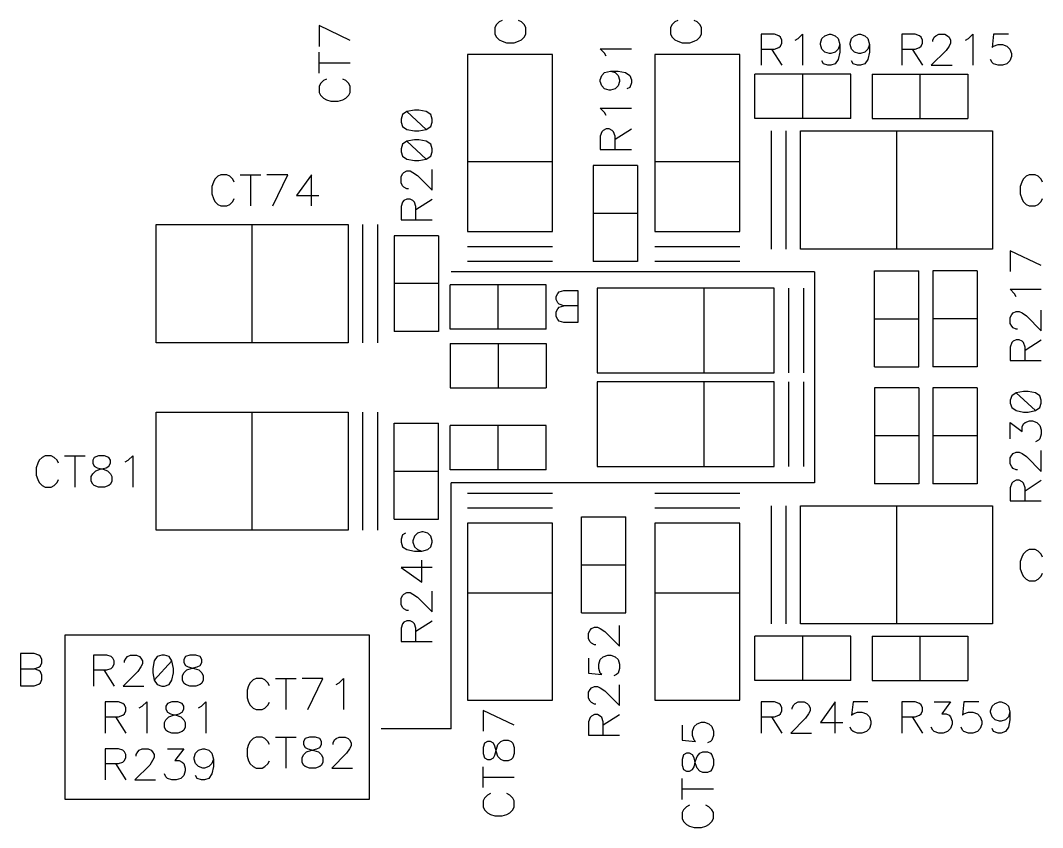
# Model space of a CAD drawing. Extents: x 295 to 953, y 10 to 290.
# Drawn here: x 689.2 to 750.1, y 142.5 to 190.6 of the extents above; entities that cross this region are included whole.
import ezdxf

# ---------------------------------------------------------------- set-up
doc = ezdxf.new("R2010")
doc.units = 0
doc.header["$LTSCALE"] = 5
doc.header["$MEASUREMENT"] = 0
doc.layers.add('DV-DPO-A6_BSK', color=2, linetype='CONTINUOUS')

msp = doc.modelspace()

# ---------------------------------------------------------------- linework, layer by layer
at = {"layer": 'DV-DPO-A6_BSK', "color": 7}
for p, q in [((708.843, 189.393), (706.982, 190.282)), ((706.982, 190.282), (706.982, 189.041)), ((717.549, 190.321), (717.46, 190.148)), ((717.728, 190.5), (717.549, 190.321)), ((717.907, 190.589), (717.728, 190.5)), ((719.052, 190.5), (718.879, 190.589)), ((719.231, 190.321), (719.052, 190.5)), ((719.32, 190.148), (719.231, 190.321)), ((728.027, 190.321), (727.937, 190.148)), ((728.205, 190.5), (728.027, 190.321)), ((728.384, 190.589), (728.205, 190.5)), ((729.53, 190.5), (729.356, 190.589)), ((729.709, 190.321), (729.53, 190.5)), ((729.798, 190.148), (729.709, 190.321)), ((717.46, 190.148), (717.46, 189.79)), ((717.46, 189.79), (717.549, 189.617)), ((717.549, 189.617), (717.728, 189.438)), ((719.052, 189.438), (719.231, 189.617)), ((719.231, 189.617), (719.32, 189.79)), ((719.32, 189.79), (719.32, 190.148)), ((727.937, 190.148), (727.937, 189.79)), ((727.937, 189.79), (728.027, 189.617)), ((728.027, 189.617), (728.205, 189.438)), ((729.53, 189.438), (729.709, 189.617)), ((729.709, 189.617), (729.798, 189.79)), ((729.798, 189.79), (729.798, 190.148)), ((734.14, 189.768), (733.346, 189.768)), ((733.346, 189.768), (733.346, 187.913)), ((734.408, 189.678), (734.14, 189.768)), ((734.497, 189.589), (734.408, 189.678)), ((734.581, 189.416), (734.497, 189.589)), ((735.554, 189.505), (735.822, 189.768)), ((735.822, 189.768), (735.822, 187.913)), ((736.973, 189.505), (737.146, 189.678)), ((737.146, 189.678), (737.414, 189.768)), ((737.414, 189.768), (737.504, 189.768)), ((737.504, 189.768), (737.766, 189.678)), ((737.766, 189.678), (737.945, 189.505)), ((738.739, 189.505), (738.918, 189.678)), ((738.918, 189.678), (739.18, 189.768)), ((739.18, 189.768), (739.27, 189.768)), ((739.27, 189.768), (739.532, 189.678)), ((739.532, 189.678), (739.711, 189.505)), ((742.522, 189.768), (741.728, 189.768)), ((741.728, 189.768), (741.728, 187.913)), ((742.79, 189.678), (742.522, 189.768)), ((742.879, 189.589), (742.79, 189.678)), ((742.963, 189.416), (742.879, 189.589)), ((743.584, 189.416), (743.673, 189.589)), ((743.673, 189.589), (743.762, 189.678)), ((743.762, 189.678), (743.936, 189.768)), ((743.936, 189.768), (744.293, 189.768)), ((744.293, 189.768), (744.466, 189.678)), ((744.466, 189.678), (744.556, 189.589)), ((744.556, 189.589), (744.645, 189.416)), ((745.707, 189.505), (745.97, 189.768)), ((745.97, 189.768), (745.97, 187.913)), ((747.21, 189.768), (747.121, 188.974)), ((748.093, 189.768), (747.21, 189.768)), ((717.728, 189.438), (717.907, 189.349)), ((717.907, 189.349), (718.169, 189.259)), ((718.169, 189.259), (718.611, 189.259)), ((718.611, 189.259), (718.879, 189.349)), ((718.879, 189.349), (719.052, 189.438)), ((728.205, 189.438), (728.384, 189.349)), ((728.384, 189.349), (728.647, 189.259)), ((728.647, 189.259), (729.088, 189.259)), ((729.088, 189.259), (729.356, 189.349)), ((729.356, 189.349), (729.53, 189.438)), ((734.14, 188.885), (734.408, 188.974)), ((734.408, 188.974), (734.497, 189.058)), ((734.497, 189.058), (734.581, 189.237)), ((734.581, 189.237), (734.581, 189.416)), ((735.38, 189.416), (735.554, 189.505)), ((736.884, 189.237), (736.973, 189.505)), ((736.884, 189.148), (736.884, 189.237)), ((736.973, 188.885), (736.884, 189.148)), ((737.945, 189.505), (738.029, 189.148)), ((738.029, 189.148), (737.945, 188.885)), ((738.029, 189.148), (738.029, 188.706)), ((738.649, 189.237), (738.739, 189.505)), ((738.649, 189.148), (738.649, 189.237)), ((738.739, 188.885), (738.649, 189.148)), ((739.711, 189.505), (739.8, 189.148)), ((739.8, 189.148), (739.711, 188.885)), ((739.8, 189.148), (739.8, 188.706)), ((742.522, 188.885), (742.79, 188.974)), ((742.79, 188.974), (742.879, 189.058)), ((742.879, 189.058), (742.963, 189.237)), ((742.963, 189.237), (742.963, 189.416)), ((743.584, 189.326), (743.584, 189.416)), ((744.556, 189.058), (744.383, 188.796)), ((744.645, 189.237), (744.556, 189.058)), ((744.645, 189.416), (744.645, 189.237)), ((745.528, 189.416), (745.707, 189.505)), ((747.121, 188.974), (747.21, 189.058)), ((747.21, 189.058), (747.473, 189.148)), ((747.473, 189.148), (747.741, 189.148)), ((747.741, 189.148), (748.004, 189.058)), ((748.004, 189.058), (748.182, 188.885)), ((706.982, 187.449), (706.982, 188.689)), ((720.896, 188.555), (715.839, 188.555)), ((715.839, 188.555), (715.839, 184.593)), ((720.896, 184.593), (720.896, 188.555)), ((724.014, 188.633), (723.752, 188.902)), ((723.752, 188.902), (725.607, 188.902)), ((724.104, 188.455), (724.014, 188.633)), ((732.072, 188.555), (727.015, 188.555)), ((727.015, 188.555), (727.015, 184.593)), ((732.072, 184.593), (732.072, 188.555)), ((733.346, 188.885), (734.14, 188.885)), ((733.967, 188.885), (734.581, 187.913)), ((737.146, 188.706), (736.973, 188.885)), ((737.414, 188.617), (737.146, 188.706)), ((737.504, 188.617), (737.414, 188.617)), ((737.766, 188.706), (737.504, 188.617)), ((737.945, 188.885), (737.766, 188.706)), ((738.029, 188.706), (737.945, 188.265)), ((738.918, 188.706), (738.739, 188.885)), ((739.18, 188.617), (738.918, 188.706)), ((739.27, 188.617), (739.18, 188.617)), ((739.532, 188.706), (739.27, 188.617)), ((739.711, 188.885), (739.532, 188.706)), ((739.8, 188.706), (739.711, 188.265)), ((741.728, 188.885), (742.522, 188.885)), ((742.349, 188.885), (742.963, 187.913)), ((744.383, 188.796), (743.494, 187.913)), ((748.182, 188.885), (748.272, 188.617)), ((748.272, 188.443), (748.182, 188.175)), ((748.272, 188.617), (748.272, 188.443)), ((706.982, 188.069), (708.843, 188.069)), ((737.057, 188.002), (736.973, 188.175)), ((737.325, 187.913), (737.057, 188.002)), ((737.504, 187.913), (737.325, 187.913)), ((737.766, 188.002), (737.504, 187.913)), ((737.945, 188.265), (737.766, 188.002)), ((738.828, 188.002), (738.739, 188.175)), ((739.091, 187.913), (738.828, 188.002)), ((739.27, 187.913), (739.091, 187.913)), ((739.532, 188.002), (739.27, 187.913)), ((739.711, 188.265), (739.532, 188.002)), ((743.494, 187.913), (744.735, 187.913)), ((747.121, 188.086), (747.031, 188.265)), ((747.21, 188.002), (747.121, 188.086)), ((747.473, 187.913), (747.21, 188.002)), ((747.741, 187.913), (747.473, 187.913)), ((748.004, 188.002), (747.741, 187.913)), ((748.182, 188.175), (748.004, 188.002)), ((723.752, 187.041), (723.841, 187.309)), ((723.841, 187.309), (724.014, 187.482)), ((724.014, 187.482), (724.372, 187.572)), ((724.372, 187.572), (724.635, 187.482)), ((724.372, 187.572), (724.813, 187.572)), ((724.635, 187.482), (724.813, 187.309)), ((724.813, 187.572), (725.255, 187.482)), ((724.813, 187.309), (724.897, 187.041)), ((725.255, 187.482), (725.518, 187.309)), ((725.518, 187.309), (725.607, 187.041)), ((738.688, 187.393), (732.972, 187.393)), ((732.972, 184.75), (732.972, 187.393)), ((735.827, 184.75), (735.827, 187.393)), ((738.688, 184.75), (738.688, 187.393)), ((739.957, 187.393), (745.673, 187.393)), ((739.957, 187.393), (739.957, 184.75)), ((742.812, 187.393), (742.812, 184.75)), ((745.673, 187.393), (745.673, 184.75)), ((707.072, 186.829), (706.982, 186.655)), ((706.982, 186.655), (706.982, 186.298)), ((707.25, 187.007), (707.072, 186.829)), ((707.429, 187.097), (707.25, 187.007)), ((708.575, 187.007), (708.401, 187.097)), ((708.754, 186.829), (708.575, 187.007)), ((708.843, 186.655), (708.754, 186.829)), ((708.843, 186.298), (708.843, 186.655)), ((723.752, 186.952), (723.752, 187.041)), ((723.841, 186.689), (723.752, 186.952)), ((724.014, 186.51), (723.841, 186.689)), ((724.283, 186.426), (724.014, 186.51)), ((724.635, 186.51), (724.372, 186.426)), ((724.813, 186.689), (724.635, 186.51)), ((724.897, 186.952), (724.813, 186.689)), ((724.897, 187.041), (724.897, 186.952)), ((725.518, 186.599), (725.344, 186.51)), ((725.607, 186.868), (725.518, 186.599)), ((725.607, 187.041), (725.607, 186.868)), ((706.982, 186.298), (707.072, 186.124)), ((707.072, 186.124), (707.25, 185.946)), ((707.25, 185.946), (707.429, 185.856)), ((708.401, 185.856), (708.575, 185.946)), ((708.575, 185.946), (708.754, 186.124)), ((708.754, 186.124), (708.843, 186.298)), ((724.372, 186.426), (724.283, 186.426)), ((707.429, 185.856), (707.692, 185.767)), ((707.692, 185.767), (708.133, 185.767)), ((708.133, 185.767), (708.401, 185.856)), ((724.014, 185.096), (723.752, 185.365)), ((723.752, 185.365), (725.607, 185.365)), ((711.967, 184.973), (711.877, 184.711)), ((711.877, 184.711), (711.877, 184.532)), ((712.229, 185.152), (711.967, 184.973)), ((712.671, 185.236), (712.229, 185.152)), ((712.229, 185.152), (713.38, 184.09)), ((712.939, 185.236), (712.671, 185.236)), ((713.38, 185.152), (712.939, 185.236)), ((713.643, 184.973), (713.38, 185.152)), ((713.732, 184.711), (713.643, 184.973)), ((713.732, 184.532), (713.732, 184.711)), ((724.104, 184.923), (724.014, 185.096)), ((738.688, 184.75), (732.972, 184.75)), ((739.957, 184.75), (745.673, 184.75)), ((711.877, 184.532), (711.967, 184.264)), ((711.967, 184.264), (712.229, 184.09)), ((712.229, 184.09), (712.671, 184.001)), ((712.939, 184.001), (713.38, 184.09)), ((713.38, 184.09), (713.643, 184.264)), ((713.643, 184.264), (713.732, 184.532)), ((715.839, 184.593), (715.839, 183.934)), ((720.896, 183.934), (720.896, 184.593)), ((724.104, 184.124), (723.925, 184.035)), ((724.283, 184.124), (724.104, 184.124)), ((724.456, 184.035), (724.283, 184.124)), ((724.635, 183.504), (725.607, 184.124)), ((727.015, 184.593), (727.015, 183.934)), ((732.072, 183.934), (732.072, 184.593)), ((712.671, 183.47), (712.229, 183.381)), ((712.671, 184.001), (712.939, 184.001)), ((712.939, 183.47), (712.671, 183.47)), ((713.38, 183.381), (712.939, 183.47)), ((715.839, 183.934), (715.839, 182.727)), ((720.896, 182.727), (720.896, 183.934)), ((723.841, 183.951), (723.752, 183.683)), ((723.752, 183.683), (723.752, 182.889)), ((723.925, 184.035), (723.841, 183.951)), ((724.545, 183.951), (724.456, 184.035)), ((724.635, 183.683), (724.545, 183.951)), ((724.635, 182.889), (724.635, 183.683)), ((727.015, 183.934), (727.015, 182.727)), ((732.072, 182.727), (732.072, 183.934)), ((733.939, 184.001), (733.939, 176.96)), ((734.816, 184.001), (734.816, 176.96)), ((735.699, 184.001), (747.138, 184.001)), ((735.699, 176.96), (735.699, 184.001)), ((741.415, 184.001), (741.415, 176.96)), ((747.138, 184.001), (747.138, 176.96)), ((711.967, 183.208), (711.877, 182.939)), ((711.877, 182.939), (711.877, 182.761)), ((712.229, 183.381), (711.967, 183.208)), ((712.229, 183.381), (713.38, 182.319)), ((713.643, 183.208), (713.38, 183.381)), ((713.732, 182.939), (713.643, 183.208)), ((713.732, 182.761), (713.732, 182.939)), ((723.752, 182.889), (725.607, 182.889)), ((711.877, 182.761), (711.967, 182.498)), ((711.967, 182.498), (712.229, 182.319)), ((712.229, 182.319), (712.671, 182.235)), ((712.939, 182.235), (713.38, 182.319)), ((713.38, 182.319), (713.643, 182.498)), ((713.643, 182.498), (713.732, 182.761)), ((715.839, 182.727), (715.839, 181.738)), ((720.896, 181.738), (720.896, 182.727)), ((727.015, 182.727), (727.015, 181.738)), ((732.072, 181.738), (732.072, 182.727)), ((712.671, 182.235), (712.939, 182.235)), ((713.732, 180.464), (713.732, 181.704)), ((715.839, 182.174), (720.896, 182.174)), ((715.839, 181.738), (715.839, 177.994)), ((720.896, 177.994), (720.896, 181.738)), ((723.333, 181.945), (723.333, 176.223)), ((725.976, 181.945), (723.333, 181.945)), ((725.976, 181.945), (725.976, 176.223)), ((727.015, 182.174), (732.072, 182.174)), ((727.015, 181.738), (727.015, 177.994)), ((732.072, 177.994), (732.072, 181.738)), ((700.779, 181.123), (700.69, 180.944)), ((700.958, 181.296), (700.779, 181.123)), ((701.132, 181.386), (700.958, 181.296)), ((701.489, 181.386), (701.132, 181.386)), ((701.662, 181.296), (701.489, 181.386)), ((701.841, 181.123), (701.662, 181.296)), ((701.931, 180.944), (701.841, 181.123)), ((702.283, 181.386), (703.523, 181.386)), ((702.903, 181.386), (702.903, 179.531)), ((705.116, 181.386), (703.875, 181.386)), ((704.227, 179.531), (705.116, 181.386)), ((706.53, 181.386), (705.647, 180.151)), ((706.53, 179.531), (706.53, 181.386)), ((711.877, 181.263), (711.967, 181.436)), ((711.877, 180.905), (711.877, 181.263)), ((711.967, 181.436), (712.05, 181.526)), ((712.05, 181.526), (712.229, 181.615)), ((712.229, 181.615), (712.408, 181.615)), ((712.408, 181.615), (712.581, 181.526)), ((712.581, 181.526), (712.85, 181.347)), ((712.85, 181.347), (713.732, 180.464)), ((748.976, 181.123), (748.887, 180.944)), ((749.155, 181.296), (748.976, 181.123)), ((749.328, 181.386), (749.155, 181.296)), ((749.686, 181.386), (749.328, 181.386)), ((749.859, 181.296), (749.686, 181.386)), ((750.038, 181.123), (749.859, 181.296)), ((750.127, 180.944), (750.038, 181.123)), ((700.69, 180.944), (700.601, 180.682)), ((700.601, 180.682), (700.601, 180.24)), ((711.967, 180.732), (711.877, 180.905)), ((712.05, 180.643), (711.967, 180.732)), ((712.229, 180.553), (712.05, 180.643)), ((712.319, 180.553), (712.229, 180.553)), ((748.887, 180.944), (748.797, 180.682)), ((748.797, 180.682), (748.797, 180.24)), ((700.601, 180.24), (700.69, 179.972)), ((700.69, 179.972), (700.779, 179.793)), ((701.841, 179.793), (701.931, 179.972)), ((705.647, 180.151), (706.971, 180.151)), ((712.05, 179.844), (711.967, 179.76)), ((712.229, 179.933), (712.05, 179.844)), ((712.408, 179.933), (712.229, 179.933)), ((712.581, 179.844), (712.408, 179.933)), ((712.671, 179.76), (712.581, 179.844)), ((712.76, 179.313), (713.732, 179.933)), ((748.797, 180.24), (748.887, 179.972)), ((748.887, 179.972), (748.976, 179.793)), ((750.038, 179.793), (750.127, 179.972)), ((700.779, 179.793), (700.958, 179.62)), ((700.958, 179.62), (701.132, 179.531)), ((701.132, 179.531), (701.489, 179.531)), ((701.489, 179.531), (701.662, 179.62)), ((701.662, 179.62), (701.841, 179.793)), ((711.967, 179.76), (711.877, 179.492)), ((711.877, 179.492), (711.877, 178.698)), ((712.76, 179.492), (712.671, 179.76)), ((712.76, 178.698), (712.76, 179.492)), ((748.976, 179.793), (749.155, 179.62)), ((749.155, 179.62), (749.328, 179.531)), ((749.328, 179.531), (749.686, 179.531)), ((749.686, 179.531), (749.859, 179.62)), ((749.859, 179.62), (750.038, 179.793)), ((711.877, 178.698), (713.732, 178.698)), ((725.976, 179.084), (723.333, 179.084)), ((697.281, 171.372), (697.281, 178.413)), ((697.281, 178.413), (708.72, 178.413)), ((702.998, 171.372), (702.998, 178.413)), ((708.72, 178.413), (708.72, 171.372)), ((709.603, 171.372), (709.603, 178.413)), ((710.48, 171.372), (710.48, 178.413)), ((715.839, 177.994), (720.896, 177.994)), ((727.015, 177.994), (732.072, 177.994)), ((711.458, 177.754), (711.458, 172.032)), ((714.101, 177.754), (711.458, 177.754)), ((714.101, 177.754), (714.101, 172.032)), ((715.839, 177.117), (720.896, 177.117)), ((727.015, 177.117), (732.072, 177.117)), ((747.138, 176.96), (735.699, 176.96)), ((750.054, 175.971), (748.199, 176.854)), ((748.199, 176.854), (748.199, 175.619)), ((715.839, 176.234), (720.896, 176.234)), ((725.976, 176.223), (723.333, 176.223)), ((727.015, 176.234), (732.072, 176.234)), ((736.526, 175.591), (714.872, 175.591)), ((736.526, 175.591), (736.526, 163.018)), ((740.097, 169.936), (740.097, 175.658)), ((740.097, 175.658), (742.74, 175.658)), ((742.74, 169.936), (742.74, 175.658)), ((743.589, 175.658), (743.589, 169.936)), ((746.232, 175.658), (743.589, 175.658)), ((746.232, 175.658), (746.232, 169.936)), ((714.101, 174.893), (711.458, 174.893)), ((720.527, 174.82), (714.811, 174.82)), ((714.811, 172.177), (714.811, 174.82)), ((717.666, 172.177), (717.666, 174.82)), ((720.527, 172.177), (720.527, 174.82)), ((721.22, 174.311), (721.31, 174.401)), ((721.31, 174.401), (721.584, 174.49)), ((721.584, 174.49), (722.411, 174.49)), ((722.411, 174.49), (722.411, 172.568)), ((723.567, 174.63), (723.567, 169.573)), ((727.524, 174.63), (723.567, 174.63)), ((728.183, 174.63), (727.524, 174.63)), ((729.396, 174.63), (728.183, 174.63)), ((730.385, 174.63), (729.396, 174.63)), ((729.943, 169.573), (729.943, 174.63)), ((734.123, 174.63), (730.385, 174.63)), ((734.123, 169.573), (734.123, 174.63)), ((735.006, 169.573), (735.006, 174.63)), ((735.883, 169.573), (735.883, 174.63)), ((748.462, 174.295), (748.199, 174.557)), ((748.199, 174.557), (750.054, 174.557)), ((721.125, 174.127), (721.22, 174.311)), ((721.125, 173.943), (721.125, 174.127)), ((721.22, 173.758), (721.125, 173.943)), ((721.31, 173.669), (721.22, 173.758)), ((748.551, 174.116), (748.462, 174.295)), ((721.125, 173.211), (721.22, 173.395)), ((721.125, 172.937), (721.125, 173.211)), ((721.22, 173.395), (721.31, 173.484)), ((721.584, 173.574), (721.31, 173.669)), ((721.31, 173.484), (721.584, 173.574)), ((722.411, 173.574), (721.584, 173.574)), ((748.289, 173.054), (748.372, 173.144)), ((748.372, 173.144), (748.551, 173.233)), ((748.551, 173.233), (748.73, 173.233)), ((748.73, 173.233), (748.903, 173.144)), ((748.903, 173.144), (749.172, 172.965)), ((750.054, 172.082), (750.054, 173.322)), ((721.22, 172.752), (721.125, 172.937)), ((721.31, 172.657), (721.22, 172.752)), ((721.584, 172.568), (721.31, 172.657)), ((722.411, 172.568), (721.584, 172.568)), ((740.097, 172.797), (742.74, 172.797)), ((746.232, 172.797), (743.589, 172.797)), ((748.199, 172.881), (748.289, 173.054)), ((748.199, 172.523), (748.199, 172.881)), ((748.289, 172.35), (748.199, 172.523)), ((749.172, 172.965), (750.054, 172.082)), ((714.101, 172.032), (711.458, 172.032)), ((720.527, 172.177), (714.811, 172.177)), ((748.372, 172.261), (748.289, 172.35)), ((748.551, 172.171), (748.372, 172.261)), ((748.641, 172.171), (748.551, 172.171)), ((708.72, 171.372), (697.281, 171.372)), ((714.811, 171.327), (720.527, 171.327)), ((714.811, 171.327), (714.811, 168.684)), ((717.666, 171.327), (717.666, 168.684)), ((720.527, 171.327), (720.527, 168.684)), ((748.289, 171.378), (748.199, 171.11)), ((748.372, 171.462), (748.289, 171.378)), ((748.551, 171.551), (748.372, 171.462)), ((748.73, 171.551), (748.551, 171.551)), ((748.903, 171.462), (748.73, 171.551)), ((748.993, 171.378), (748.903, 171.462)), ((749.082, 171.11), (748.993, 171.378)), ((749.082, 170.931), (750.054, 171.551)), ((748.199, 171.11), (748.199, 170.316)), ((749.082, 170.316), (749.082, 171.11)), ((748.199, 170.316), (750.054, 170.316)), ((723.567, 169.573), (727.524, 169.573)), ((727.524, 169.573), (728.183, 169.573)), ((728.183, 169.573), (729.396, 169.573)), ((729.396, 169.573), (730.385, 169.573)), ((730.385, 169.573), (734.123, 169.573)), ((740.097, 169.936), (742.74, 169.936)), ((746.232, 169.936), (743.589, 169.936)), ((723.567, 169.042), (723.567, 163.985)), ((727.524, 169.042), (723.567, 169.042)), ((728.183, 169.042), (727.524, 169.042)), ((729.396, 169.042), (728.183, 169.042)), ((730.385, 169.042), (729.396, 169.042)), ((729.943, 163.985), (729.943, 169.042)), ((734.123, 169.042), (730.385, 169.042)), ((734.123, 163.985), (734.123, 169.042)), ((735.006, 163.985), (735.006, 169.042)), ((735.883, 163.985), (735.883, 169.042)), ((714.811, 168.684), (720.527, 168.684)), ((740.097, 168.673), (740.097, 162.951)), ((742.74, 168.673), (740.097, 168.673)), ((742.74, 168.673), (742.74, 162.951)), ((743.589, 168.673), (743.589, 162.951)), ((746.232, 168.673), (743.589, 168.673)), ((746.232, 168.673), (746.232, 162.951)), ((748.551, 168.388), (748.289, 168.209)), ((748.993, 168.472), (748.551, 168.388)), ((748.551, 168.388), (749.702, 167.326)), ((749.261, 168.472), (748.993, 168.472)), ((749.702, 168.388), (749.261, 168.472)), ((749.965, 168.209), (749.702, 168.388)), ((748.289, 168.209), (748.199, 167.947)), ((748.199, 167.947), (748.199, 167.768)), ((748.199, 167.768), (748.289, 167.5)), ((750.054, 167.947), (749.965, 168.209)), ((749.965, 167.5), (750.054, 167.768)), ((750.054, 167.768), (750.054, 167.947)), ((697.281, 160.196), (697.281, 167.237)), ((697.281, 167.237), (708.72, 167.237)), ((702.998, 160.196), (702.998, 167.237)), ((708.72, 167.237), (708.72, 160.196)), ((709.603, 160.196), (709.603, 167.237)), ((710.48, 160.196), (710.48, 167.237)), ((748.289, 167.5), (748.551, 167.326)), ((748.551, 167.326), (748.993, 167.237)), ((748.993, 167.237), (749.261, 167.237)), ((749.261, 167.237), (749.702, 167.326)), ((749.702, 167.326), (749.965, 167.5)), ((711.458, 160.856), (711.458, 166.578)), ((711.458, 166.578), (714.101, 166.578)), ((714.101, 160.856), (714.101, 166.578)), ((720.527, 166.438), (714.811, 166.438)), ((714.811, 163.795), (714.811, 166.438)), ((717.666, 163.795), (717.666, 166.438)), ((720.527, 163.795), (720.527, 166.438)), ((748.199, 165.644), (748.199, 166.617)), ((748.199, 166.617), (748.903, 166.086)), ((748.903, 166.354), (748.993, 166.527)), ((748.993, 166.527), (749.082, 166.617)), ((749.082, 166.617), (749.345, 166.706)), ((749.345, 166.706), (749.524, 166.706)), ((749.524, 166.706), (749.792, 166.617)), ((749.792, 166.617), (749.965, 166.444)), ((749.965, 166.444), (750.054, 166.175)), ((742.74, 165.812), (740.097, 165.812)), ((746.232, 165.812), (743.589, 165.812)), ((748.903, 166.086), (748.903, 166.354)), ((750.054, 165.913), (749.965, 165.644)), ((750.054, 166.175), (750.054, 165.913)), ((749.876, 165.555), (749.702, 165.471)), ((749.965, 165.644), (749.876, 165.555)), ((690.654, 164.622), (690.481, 164.532)), ((691.012, 164.622), (690.654, 164.622)), ((691.185, 164.532), (691.012, 164.622)), ((691.805, 164.622), (693.046, 164.622)), ((692.425, 164.622), (692.425, 162.767)), ((693.839, 164.622), (693.577, 164.532)), ((694.197, 164.622), (693.839, 164.622)), ((694.459, 164.532), (694.197, 164.622)), ((695.611, 164.359), (695.873, 164.622)), ((695.873, 164.622), (695.873, 162.767)), ((748.199, 164.499), (748.289, 164.672)), ((748.289, 164.672), (748.372, 164.762)), ((748.372, 164.762), (748.551, 164.851)), ((748.551, 164.851), (748.73, 164.851)), ((748.73, 164.851), (748.903, 164.762)), ((748.903, 164.762), (749.172, 164.583)), ((749.172, 164.583), (750.054, 163.7)), ((750.054, 163.7), (750.054, 164.94)), ((690.213, 164.18), (690.123, 163.918)), ((690.302, 164.359), (690.213, 164.18)), ((690.481, 164.532), (690.302, 164.359)), ((691.364, 164.359), (691.185, 164.532)), ((691.453, 164.18), (691.364, 164.359)), ((693.577, 164.532), (693.487, 164.359)), ((693.487, 164.359), (693.487, 164.18)), ((693.487, 164.18), (693.577, 164.002)), ((693.577, 164.002), (693.75, 163.918)), ((694.281, 163.918), (694.459, 164.002)), ((694.549, 164.359), (694.459, 164.532)), ((694.459, 164.002), (694.549, 164.18)), ((694.549, 164.18), (694.549, 164.359)), ((695.432, 164.27), (695.611, 164.359)), ((723.567, 163.985), (727.524, 163.985)), ((727.524, 163.985), (728.183, 163.985)), ((728.183, 163.985), (729.396, 163.985)), ((729.396, 163.985), (730.385, 163.985)), ((730.385, 163.985), (734.123, 163.985)), ((748.199, 164.141), (748.199, 164.499)), ((748.289, 163.968), (748.199, 164.141)), ((748.372, 163.879), (748.289, 163.968)), ((690.123, 163.918), (690.123, 163.476)), ((690.123, 163.476), (690.213, 163.208)), ((693.398, 163.387), (693.487, 163.56)), ((693.398, 163.119), (693.398, 163.387)), ((693.487, 163.56), (693.666, 163.739)), ((693.666, 163.739), (693.929, 163.828)), ((693.75, 163.918), (694.107, 163.828)), ((693.929, 163.828), (694.281, 163.918)), ((694.107, 163.828), (694.37, 163.739)), ((694.37, 163.739), (694.549, 163.56)), ((694.549, 163.56), (694.638, 163.387)), ((694.638, 163.387), (694.638, 163.119)), ((711.458, 163.717), (714.101, 163.717)), ((720.527, 163.795), (714.811, 163.795)), ((748.551, 163.789), (748.372, 163.879)), ((748.641, 163.789), (748.551, 163.789)), ((690.213, 163.208), (690.302, 163.029)), ((690.302, 163.029), (690.481, 162.856)), ((690.481, 162.856), (690.654, 162.767)), ((690.654, 162.767), (691.012, 162.767)), ((691.012, 162.767), (691.185, 162.856)), ((691.185, 162.856), (691.364, 163.029)), ((691.364, 163.029), (691.453, 163.208)), ((693.487, 162.945), (693.398, 163.119)), ((693.577, 162.856), (693.487, 162.945)), ((693.839, 162.767), (693.577, 162.856)), ((694.197, 162.767), (693.839, 162.767)), ((694.459, 162.856), (694.197, 162.767)), ((694.549, 162.945), (694.459, 162.856)), ((694.638, 163.119), (694.549, 162.945)), ((736.526, 163.018), (714.872, 163.018)), ((714.872, 148.35), (714.872, 163.018)), ((742.74, 162.951), (740.097, 162.951)), ((746.232, 162.951), (743.589, 162.951)), ((748.289, 162.996), (748.199, 162.728)), ((748.372, 163.08), (748.289, 162.996)), ((748.551, 163.169), (748.372, 163.08)), ((748.73, 163.169), (748.551, 163.169)), ((748.903, 163.08), (748.73, 163.169)), ((748.993, 162.996), (748.903, 163.08)), ((749.082, 162.728), (748.993, 162.996)), ((749.082, 162.549), (750.054, 163.169)), ((720.896, 162.375), (715.839, 162.375)), ((732.072, 162.375), (727.015, 162.375)), ((748.199, 162.728), (748.199, 161.934)), ((749.082, 161.934), (749.082, 162.728)), ((733.939, 161.649), (733.939, 154.608)), ((734.816, 161.649), (734.816, 154.608)), ((735.699, 161.649), (747.138, 161.649)), ((735.699, 154.608), (735.699, 161.649)), ((741.415, 161.649), (741.415, 154.608)), ((747.138, 161.649), (747.138, 154.608)), ((748.199, 161.934), (750.054, 161.934)), ((720.896, 161.498), (715.839, 161.498)), ((722.634, 155.268), (722.634, 160.99)), ((722.634, 160.99), (725.277, 160.99)), ((725.277, 155.268), (725.277, 160.99)), ((732.072, 161.498), (727.015, 161.498)), ((711.458, 160.856), (714.101, 160.856)), ((720.896, 160.615), (715.839, 160.615)), ((715.839, 160.615), (715.839, 156.877)), ((720.896, 156.877), (720.896, 160.615)), ((732.072, 160.615), (727.015, 160.615)), ((727.015, 160.615), (727.015, 156.877)), ((732.072, 156.877), (732.072, 160.615)), ((708.72, 160.196), (697.281, 160.196)), ((711.967, 159.917), (711.877, 159.649)), ((712.14, 160.006), (711.967, 159.917)), ((712.671, 159.827), (712.581, 159.565)), ((712.85, 160.006), (712.671, 159.827)), ((713.112, 160.09), (712.85, 160.006)), ((713.202, 160.09), (713.112, 160.09)), ((713.47, 160.006), (713.202, 160.09)), ((713.643, 159.827), (713.47, 160.006)), ((713.732, 159.565), (713.643, 159.827)), ((711.877, 159.649), (711.877, 159.475)), ((711.877, 159.475), (711.967, 159.207)), ((711.967, 159.207), (712.229, 159.034)), ((712.581, 159.565), (712.581, 159.475)), ((712.581, 159.475), (712.671, 159.207)), ((712.671, 159.207), (712.85, 159.034)), ((713.47, 159.034), (713.643, 159.207)), ((713.643, 159.207), (713.732, 159.475)), ((713.732, 159.475), (713.732, 159.565)), ((712.229, 159.034), (712.671, 158.944)), ((712.671, 158.944), (713.112, 158.944)), ((712.85, 159.034), (713.112, 158.944)), ((713.112, 158.944), (713.47, 159.034)), ((748.887, 158.592), (748.797, 158.33)), ((748.976, 158.771), (748.887, 158.592)), ((749.155, 158.944), (748.976, 158.771)), ((749.328, 159.034), (749.155, 158.944)), ((749.686, 159.034), (749.328, 159.034)), ((749.859, 158.944), (749.686, 159.034)), ((750.038, 158.771), (749.859, 158.944)), ((750.127, 158.592), (750.038, 158.771)), ((713.732, 157.972), (711.877, 157.972)), ((711.877, 157.972), (713.112, 157.089)), ((713.112, 157.089), (713.112, 158.414)), ((722.634, 158.129), (725.277, 158.129)), ((748.797, 158.33), (748.797, 157.888)), ((748.797, 157.888), (748.887, 157.62)), ((748.887, 157.62), (748.976, 157.441)), ((748.976, 157.441), (749.155, 157.268)), ((749.155, 157.268), (749.328, 157.179)), ((749.686, 157.179), (749.859, 157.268)), ((749.859, 157.268), (750.038, 157.441)), ((750.038, 157.441), (750.127, 157.62)), ((715.839, 156.877), (715.839, 155.888)), ((720.896, 155.888), (720.896, 156.877)), ((727.015, 156.877), (727.015, 155.888)), ((732.072, 155.888), (732.072, 156.877)), ((749.328, 157.179), (749.686, 157.179)), ((711.877, 156.117), (711.967, 156.29)), ((711.877, 155.759), (711.877, 156.117)), ((711.967, 156.29), (712.05, 156.38)), ((712.05, 156.38), (712.229, 156.469)), ((712.229, 156.469), (712.408, 156.469)), ((712.408, 156.469), (712.581, 156.38)), ((712.581, 156.38), (712.85, 156.201)), ((712.85, 156.201), (713.732, 155.318)), ((713.732, 155.318), (713.732, 156.558)), ((720.896, 156.435), (715.839, 156.435)), ((732.072, 156.435), (727.015, 156.435)), ((711.967, 155.586), (711.877, 155.759)), ((712.05, 155.497), (711.967, 155.586)), ((712.229, 155.407), (712.05, 155.497)), ((715.839, 155.888), (715.839, 154.675)), ((720.896, 154.675), (720.896, 155.888)), ((727.015, 155.888), (727.015, 154.675)), ((732.072, 154.675), (732.072, 155.888)), ((712.319, 155.407), (712.229, 155.407)), ((722.634, 155.268), (725.277, 155.268)), ((711.967, 154.614), (711.877, 154.346)), ((711.877, 154.346), (711.877, 153.552)), ((712.05, 154.698), (711.967, 154.614)), ((712.229, 154.787), (712.05, 154.698)), ((712.408, 154.787), (712.229, 154.787)), ((712.581, 154.698), (712.408, 154.787)), ((712.671, 154.614), (712.581, 154.698)), ((712.76, 154.346), (712.671, 154.614)), ((712.76, 154.167), (713.732, 154.787)), ((712.76, 153.552), (712.76, 154.346)), ((715.839, 154.675), (715.839, 154.016)), ((720.896, 154.016), (720.896, 154.675)), ((723.053, 154.061), (723.143, 154.239)), ((723.143, 154.239), (723.226, 154.329)), ((723.226, 154.329), (723.405, 154.418)), ((723.405, 154.418), (723.584, 154.418)), ((723.584, 154.418), (723.757, 154.329)), ((723.757, 154.329), (724.026, 154.15)), ((724.908, 153.267), (724.908, 154.502)), ((727.015, 154.675), (727.015, 154.016)), ((732.072, 154.016), (732.072, 154.675)), ((747.138, 154.608), (735.699, 154.608)), ((709.983, 153.938), (691.822, 153.938)), ((691.822, 153.938), (691.822, 144.159)), ((709.983, 144.159), (709.983, 153.938)), ((715.839, 154.016), (715.839, 150.054)), ((720.896, 150.054), (720.896, 154.016)), ((723.053, 153.708), (723.053, 154.061)), ((723.143, 153.53), (723.053, 153.708)), ((724.026, 154.15), (724.908, 153.267)), ((727.015, 154.016), (727.015, 150.054)), ((732.072, 150.054), (732.072, 154.016)), ((738.688, 153.865), (732.972, 153.865)), ((732.972, 151.222), (732.972, 153.865)), ((735.827, 151.222), (735.827, 153.865)), ((738.688, 151.222), (738.688, 153.865)), ((739.957, 153.865), (745.673, 153.865)), ((739.957, 153.865), (739.957, 151.222)), ((742.812, 153.865), (742.812, 151.222)), ((745.673, 153.865), (745.673, 151.222)), ((711.877, 153.552), (713.732, 153.552)), ((723.226, 153.446), (723.143, 153.53)), ((723.405, 153.356), (723.226, 153.446)), ((723.495, 153.356), (723.405, 153.356)), ((689.179, 152.837), (689.179, 150.914)), ((690.006, 152.837), (689.179, 152.837)), ((690.28, 152.747), (690.006, 152.837)), ((690.369, 152.658), (690.28, 152.747)), ((690.464, 152.474), (690.369, 152.658)), ((690.464, 152.289), (690.464, 152.474)), ((694.325, 152.747), (693.532, 152.747)), ((693.532, 152.747), (693.532, 150.892)), ((694.594, 152.658), (694.325, 152.747)), ((694.683, 152.569), (694.594, 152.658)), ((694.767, 152.395), (694.683, 152.569)), ((694.767, 152.216), (694.767, 152.395)), ((695.387, 152.395), (695.476, 152.569)), ((695.387, 152.306), (695.387, 152.395)), ((695.476, 152.569), (695.566, 152.658)), ((695.566, 152.658), (695.739, 152.747)), ((695.739, 152.747), (696.097, 152.747)), ((696.097, 152.747), (696.27, 152.658)), ((696.27, 152.658), (696.359, 152.569)), ((696.359, 152.569), (696.449, 152.395)), ((696.449, 152.395), (696.449, 152.216)), ((697.158, 152.395), (697.069, 151.954)), ((697.332, 152.658), (697.158, 152.395)), ((698.215, 152.395), (697.158, 151.244)), ((697.6, 152.747), (697.332, 152.658)), ((697.773, 152.747), (697.6, 152.747)), ((698.041, 152.658), (697.773, 152.747)), ((698.215, 152.395), (698.041, 152.658)), ((698.304, 151.954), (698.215, 152.395)), ((699.014, 152.658), (698.924, 152.485)), ((698.924, 152.485), (698.924, 152.306)), ((699.276, 152.747), (699.014, 152.658)), ((699.634, 152.747), (699.276, 152.747)), ((699.897, 152.658), (699.634, 152.747)), ((699.986, 152.485), (699.897, 152.658)), ((699.986, 152.306), (699.986, 152.485)), ((723.053, 152.557), (723.053, 151.674)), ((723.673, 152.205), (723.757, 152.474)), ((723.757, 152.474), (723.936, 152.647)), ((723.936, 152.647), (724.199, 152.736)), ((724.199, 152.736), (724.378, 152.736)), ((724.378, 152.736), (724.646, 152.647)), ((724.646, 152.647), (724.819, 152.474)), ((724.819, 152.474), (724.908, 152.205)), ((689.179, 151.92), (690.006, 151.92)), ((690.006, 151.92), (690.28, 152.015)), ((690.28, 151.831), (690.006, 151.92)), ((690.28, 152.015), (690.369, 152.105)), ((690.369, 151.742), (690.28, 151.831)), ((690.369, 152.105), (690.464, 152.289)), ((693.532, 151.864), (694.325, 151.864)), ((694.152, 151.864), (694.767, 150.892)), ((694.325, 151.864), (694.594, 151.954)), ((694.594, 151.954), (694.683, 152.038)), ((694.683, 152.038), (694.767, 152.216)), ((696.186, 151.775), (695.298, 150.892)), ((696.359, 152.038), (696.186, 151.775)), ((696.449, 152.216), (696.359, 152.038)), ((697.069, 151.954), (697.069, 151.686)), ((698.304, 151.686), (698.304, 151.954)), ((698.924, 152.306), (699.014, 152.127)), ((698.924, 151.686), (699.103, 151.864)), ((699.014, 152.127), (699.187, 152.038)), ((699.103, 151.864), (699.366, 151.954)), ((699.187, 152.038), (699.545, 151.954)), ((699.366, 151.954), (699.718, 152.038)), ((699.545, 151.954), (699.807, 151.864)), ((699.718, 152.038), (699.897, 152.127)), ((699.807, 151.864), (699.986, 151.686)), ((699.897, 152.127), (699.986, 152.306)), ((723.673, 151.943), (723.673, 152.205)), ((723.757, 151.674), (723.673, 151.943)), ((724.908, 151.943), (724.819, 151.674)), ((724.908, 152.205), (724.908, 151.943)), ((690.464, 151.557), (690.369, 151.742)), ((690.369, 151.099), (690.464, 151.283)), ((690.464, 151.283), (690.464, 151.557)), ((697.069, 151.686), (697.158, 151.244)), ((697.158, 151.244), (697.332, 150.982)), ((698.041, 150.982), (698.215, 151.244)), ((698.215, 151.244), (698.304, 151.686)), ((698.835, 151.512), (698.924, 151.686)), ((698.835, 151.244), (698.835, 151.512)), ((698.924, 151.065), (698.835, 151.244)), ((699.986, 151.686), (700.075, 151.512)), ((700.075, 151.244), (699.986, 151.065)), ((700.075, 151.512), (700.075, 151.244)), ((703.054, 151.261), (702.875, 151.088)), ((703.227, 151.35), (703.054, 151.261)), ((703.585, 151.35), (703.227, 151.35)), ((703.758, 151.261), (703.585, 151.35)), ((703.937, 151.088), (703.758, 151.261)), ((704.378, 151.35), (705.619, 151.35)), ((704.998, 151.35), (704.998, 149.495)), ((707.211, 151.35), (705.971, 151.35)), ((706.323, 149.495), (707.211, 151.35)), ((708.184, 151.088), (708.446, 151.35)), ((708.446, 151.35), (708.446, 149.495)), ((723.053, 151.674), (723.847, 151.585)), ((723.847, 151.585), (723.757, 151.674)), ((724.73, 151.585), (724.556, 151.501)), ((724.819, 151.674), (724.73, 151.585)), ((738.688, 151.222), (732.972, 151.222)), ((739.957, 151.222), (745.673, 151.222)), ((689.179, 150.914), (690.006, 150.914)), ((690.006, 150.914), (690.28, 151.004)), ((690.28, 151.004), (690.369, 151.099)), ((695.298, 150.892), (696.538, 150.892)), ((697.332, 150.982), (697.6, 150.892)), ((697.6, 150.892), (697.773, 150.892)), ((697.773, 150.892), (698.041, 150.982)), ((699.014, 150.982), (698.924, 151.065)), ((699.276, 150.892), (699.014, 150.982)), ((699.634, 150.892), (699.276, 150.892)), ((699.897, 150.982), (699.634, 150.892)), ((699.986, 151.065), (699.897, 150.982)), ((702.786, 150.909), (702.696, 150.646)), ((702.696, 150.646), (702.696, 150.205)), ((702.875, 151.088), (702.786, 150.909)), ((704.026, 150.909), (703.937, 151.088)), ((708.005, 150.998), (708.184, 151.088)), ((723.053, 150.529), (723.143, 150.702)), ((723.143, 150.702), (723.226, 150.792)), ((723.226, 150.792), (723.405, 150.881)), ((723.405, 150.881), (723.584, 150.881)), ((723.584, 150.881), (723.757, 150.792)), ((723.757, 150.792), (724.026, 150.613)), ((724.026, 150.613), (724.908, 149.73)), ((724.908, 149.73), (724.908, 150.97)), ((695.024, 149.953), (694.23, 149.953)), ((694.23, 149.953), (694.23, 148.098)), ((695.292, 149.864), (695.024, 149.953)), ((696.438, 149.691), (696.706, 149.953)), ((696.706, 149.953), (696.706, 148.098)), ((698.209, 149.953), (697.941, 149.864)), ((698.561, 149.953), (698.209, 149.953)), ((698.829, 149.864), (698.561, 149.953)), ((699.975, 149.691), (700.243, 149.953)), ((700.243, 149.953), (700.243, 148.098)), ((702.696, 150.205), (702.786, 149.937)), ((702.786, 149.937), (702.875, 149.758)), ((703.937, 149.758), (704.026, 149.937)), ((715.839, 150.054), (720.896, 150.054)), ((723.053, 150.171), (723.053, 150.529)), ((723.143, 149.998), (723.053, 150.171)), ((723.226, 149.909), (723.143, 149.998)), ((727.015, 150.054), (732.072, 150.054)), ((734.14, 149.953), (733.346, 149.953)), ((733.346, 149.953), (733.346, 148.098)), ((734.408, 149.864), (734.14, 149.953)), ((735.38, 149.864), (735.554, 149.953)), ((735.554, 149.953), (735.911, 149.953)), ((735.911, 149.953), (736.084, 149.864)), ((737.766, 149.953), (736.884, 148.718)), ((737.766, 148.098), (737.766, 149.953)), ((738.828, 149.953), (738.739, 149.16)), ((739.711, 149.953), (738.828, 149.953)), ((742.522, 149.953), (741.728, 149.953)), ((741.728, 149.953), (741.728, 148.098)), ((742.79, 149.864), (742.522, 149.953)), ((743.673, 149.953), (744.645, 149.953)), ((744.645, 149.953), (744.114, 149.244)), ((745.439, 149.953), (745.355, 149.16)), ((746.327, 149.953), (745.439, 149.953)), ((747.3, 149.864), (747.562, 149.953)), ((747.562, 149.953), (747.652, 149.953)), ((747.652, 149.953), (747.914, 149.864)), ((695.381, 149.775), (695.292, 149.864)), ((695.465, 149.601), (695.381, 149.775)), ((695.381, 149.244), (695.465, 149.422)), ((695.465, 149.422), (695.465, 149.601)), ((696.264, 149.601), (696.438, 149.691)), ((697.941, 149.864), (697.857, 149.691)), ((697.857, 149.691), (697.857, 149.512)), ((697.857, 149.512), (697.941, 149.333)), ((697.941, 149.333), (698.12, 149.244)), ((698.65, 149.244), (698.829, 149.333)), ((698.913, 149.691), (698.829, 149.864)), ((698.829, 149.333), (698.913, 149.512)), ((698.913, 149.512), (698.913, 149.691)), ((699.802, 149.601), (699.975, 149.691)), ((702.875, 149.758), (703.054, 149.585)), ((703.054, 149.585), (703.227, 149.495)), ((703.227, 149.495), (703.585, 149.495)), ((703.585, 149.495), (703.758, 149.585)), ((703.758, 149.585), (703.937, 149.758)), ((718.622, 148.556), (716.761, 149.439)), ((716.761, 149.439), (716.761, 148.204)), ((723.405, 149.819), (723.226, 149.909)), ((723.495, 149.819), (723.405, 149.819)), ((734.497, 149.775), (734.408, 149.864)), ((734.581, 149.601), (734.497, 149.775)), ((734.497, 149.244), (734.581, 149.422)), ((734.581, 149.422), (734.581, 149.601)), ((735.202, 149.601), (735.291, 149.775)), ((735.202, 149.512), (735.202, 149.601)), ((735.291, 149.775), (735.38, 149.864)), ((736.084, 149.864), (736.174, 149.775)), ((736.174, 149.775), (736.263, 149.601)), ((736.263, 149.422), (736.174, 149.244)), ((736.263, 149.601), (736.263, 149.422)), ((738.828, 149.244), (739.091, 149.333)), ((739.091, 149.333), (739.359, 149.333)), ((739.359, 149.333), (739.622, 149.244)), ((742.879, 149.775), (742.79, 149.864)), ((742.963, 149.601), (742.879, 149.775)), ((742.879, 149.244), (742.963, 149.422)), ((742.963, 149.422), (742.963, 149.601)), ((745.439, 149.244), (745.707, 149.333)), ((745.707, 149.333), (745.97, 149.333)), ((745.97, 149.333), (746.238, 149.244)), ((747.031, 149.422), (747.121, 149.691)), ((747.031, 149.333), (747.031, 149.422)), ((747.121, 149.07), (747.031, 149.333)), ((747.121, 149.691), (747.3, 149.864)), ((747.914, 149.864), (748.093, 149.691)), ((748.093, 149.691), (748.182, 149.333)), ((748.182, 149.333), (748.093, 149.07)), ((748.182, 149.333), (748.182, 148.892)), ((694.23, 149.07), (695.024, 149.07)), ((694.851, 149.07), (695.465, 148.098)), ((695.024, 149.07), (695.292, 149.16)), ((695.292, 149.16), (695.381, 149.244)), ((697.768, 148.718), (697.857, 148.892)), ((697.768, 148.45), (697.768, 148.718)), ((697.857, 148.892), (698.03, 149.07)), ((698.03, 149.07), (698.298, 149.16)), ((698.12, 149.244), (698.472, 149.16)), ((698.298, 149.16), (698.65, 149.244)), ((698.472, 149.16), (698.74, 149.07)), ((698.74, 149.07), (698.913, 148.892)), ((698.913, 148.892), (699.002, 148.718)), ((699.002, 148.718), (699.002, 148.45)), ((723.143, 149.026), (723.053, 148.758)), ((723.053, 148.758), (723.053, 147.964)), ((723.226, 149.11), (723.143, 149.026)), ((723.405, 149.199), (723.226, 149.11)), ((723.584, 149.199), (723.405, 149.199)), ((723.757, 149.11), (723.584, 149.199)), ((723.847, 149.026), (723.757, 149.11)), ((723.936, 148.758), (723.847, 149.026)), ((723.936, 148.579), (724.908, 149.199)), ((723.936, 147.964), (723.936, 148.758)), ((729.524, 148.651), (729.787, 148.741)), ((729.787, 148.741), (729.966, 148.741)), ((729.966, 148.741), (730.228, 148.651)), ((733.346, 149.07), (734.14, 149.07)), ((733.967, 149.07), (734.581, 148.098)), ((734.14, 149.07), (734.408, 149.16)), ((734.408, 149.16), (734.497, 149.244)), ((736.001, 148.981), (735.112, 148.098)), ((736.174, 149.244), (736.001, 148.981)), ((736.884, 148.718), (738.208, 148.718)), ((738.739, 149.16), (738.828, 149.244)), ((739.622, 149.244), (739.8, 149.07)), ((739.8, 149.07), (739.89, 148.802)), ((739.89, 148.802), (739.89, 148.629)), ((741.728, 149.07), (742.522, 149.07)), ((742.349, 149.07), (742.963, 148.098)), ((742.522, 149.07), (742.79, 149.16)), ((742.79, 149.16), (742.879, 149.244)), ((744.114, 149.244), (744.383, 149.244)), ((744.383, 149.244), (744.556, 149.16)), ((744.556, 149.16), (744.645, 149.07)), ((744.645, 149.07), (744.735, 148.802)), ((744.735, 148.802), (744.735, 148.629)), ((745.355, 149.16), (745.439, 149.244)), ((746.238, 149.244), (746.411, 149.07)), ((746.411, 149.07), (746.5, 148.802)), ((746.5, 148.802), (746.5, 148.629)), ((747.3, 148.892), (747.121, 149.07)), ((747.562, 148.802), (747.3, 148.892)), ((747.652, 148.802), (747.562, 148.802)), ((747.914, 148.892), (747.652, 148.802)), ((748.093, 149.07), (747.914, 148.892)), ((748.182, 148.892), (748.093, 148.45)), ((697.857, 148.271), (697.768, 148.45)), ((697.941, 148.188), (697.857, 148.271)), ((698.209, 148.098), (697.941, 148.188)), ((698.829, 148.188), (698.561, 148.098)), ((698.913, 148.271), (698.829, 148.188)), ((699.002, 148.45), (698.913, 148.271)), ((714.872, 148.35), (710.681, 148.35)), ((728.636, 148.568), (728.636, 147.679)), ((729.256, 148.21), (729.345, 148.478)), ((729.256, 147.947), (729.256, 148.21)), ((729.345, 148.478), (729.524, 148.651)), ((730.228, 148.651), (730.407, 148.478)), ((730.407, 148.478), (730.496, 148.21)), ((730.496, 148.21), (730.496, 147.947)), ((738.739, 148.271), (738.649, 148.45)), ((738.828, 148.188), (738.739, 148.271)), ((739.091, 148.098), (738.828, 148.188)), ((739.622, 148.188), (739.359, 148.098)), ((739.8, 148.361), (739.622, 148.188)), ((739.89, 148.629), (739.8, 148.361)), ((743.584, 148.271), (743.494, 148.45)), ((743.673, 148.188), (743.584, 148.271)), ((743.936, 148.098), (743.673, 148.188)), ((744.466, 148.188), (744.204, 148.098)), ((744.645, 148.361), (744.466, 148.188)), ((744.735, 148.629), (744.645, 148.361)), ((745.355, 148.271), (745.266, 148.45)), ((745.439, 148.188), (745.355, 148.271)), ((745.707, 148.098), (745.439, 148.188)), ((746.238, 148.188), (745.97, 148.098)), ((746.411, 148.361), (746.238, 148.188)), ((746.5, 148.629), (746.411, 148.361)), ((747.21, 148.188), (747.121, 148.361)), ((747.473, 148.098), (747.21, 148.188)), ((747.914, 148.188), (747.652, 148.098)), ((748.093, 148.45), (747.914, 148.188)), ((698.561, 148.098), (698.209, 148.098)), ((702.875, 147.595), (702.786, 147.416)), ((703.054, 147.768), (702.875, 147.595)), ((703.227, 147.858), (703.054, 147.768)), ((703.585, 147.858), (703.227, 147.858)), ((703.758, 147.768), (703.585, 147.858)), ((703.937, 147.595), (703.758, 147.768)), ((704.026, 147.416), (703.937, 147.595)), ((704.378, 147.858), (705.619, 147.858)), ((704.998, 147.858), (704.998, 146.003)), ((706.15, 147.768), (706.06, 147.595)), ((706.06, 147.595), (706.06, 147.416)), ((706.412, 147.858), (706.15, 147.768)), ((706.77, 147.858), (706.412, 147.858)), ((707.032, 147.768), (706.77, 147.858)), ((707.122, 147.595), (707.032, 147.768)), ((707.122, 147.416), (707.122, 147.595)), ((707.832, 147.506), (707.915, 147.685)), ((707.832, 147.416), (707.832, 147.506)), ((707.915, 147.685), (708.005, 147.768)), ((708.005, 147.768), (708.184, 147.858)), ((708.184, 147.858), (708.536, 147.858)), ((708.536, 147.858), (708.714, 147.768)), ((708.714, 147.768), (708.804, 147.685)), ((708.804, 147.685), (708.893, 147.506)), ((708.893, 147.506), (708.893, 147.327)), ((717.029, 147.584), (716.851, 147.495)), ((717.208, 147.584), (717.029, 147.584)), ((717.381, 147.495), (717.208, 147.584)), ((717.65, 147.405), (717.823, 147.584)), ((717.823, 147.584), (718.002, 147.673)), ((718.002, 147.673), (718.27, 147.673)), ((718.27, 147.673), (718.443, 147.584)), ((718.443, 147.584), (718.533, 147.495)), ((723.053, 147.964), (724.908, 147.964)), ((728.636, 147.679), (729.435, 147.59)), ((729.345, 147.679), (729.256, 147.947)), ((729.435, 147.59), (729.345, 147.679)), ((730.318, 147.59), (730.144, 147.506)), ((730.407, 147.679), (730.318, 147.59)), ((730.496, 147.947), (730.407, 147.679)), ((735.112, 148.098), (736.353, 148.098)), ((739.359, 148.098), (739.091, 148.098)), ((744.204, 148.098), (743.936, 148.098)), ((745.97, 148.098), (745.707, 148.098)), ((747.652, 148.098), (747.473, 148.098)), ((695.024, 147.159), (694.23, 147.159)), ((694.23, 147.159), (694.23, 145.304)), ((695.292, 147.07), (695.024, 147.159)), ((695.381, 146.981), (695.292, 147.07)), ((695.465, 146.807), (695.381, 146.981)), ((696.086, 146.807), (696.175, 146.981)), ((696.175, 146.981), (696.264, 147.07)), ((696.264, 147.07), (696.438, 147.159)), ((696.438, 147.159), (696.795, 147.159)), ((696.795, 147.159), (696.968, 147.07)), ((696.968, 147.07), (697.058, 146.981)), ((697.058, 146.981), (697.147, 146.807)), ((697.941, 147.159), (698.913, 147.159)), ((698.913, 147.159), (698.388, 146.45)), ((699.533, 146.628), (699.623, 146.897)), ((699.623, 146.897), (699.802, 147.07)), ((699.802, 147.07), (700.064, 147.159)), ((700.064, 147.159), (700.154, 147.159)), ((700.154, 147.159), (700.416, 147.07)), ((700.416, 147.07), (700.595, 146.897)), ((700.595, 146.897), (700.684, 146.539)), ((702.786, 147.416), (702.696, 147.154)), ((702.696, 147.154), (702.696, 146.712)), ((706.06, 147.416), (706.15, 147.238)), ((706.06, 146.796), (706.239, 146.975)), ((706.15, 147.238), (706.323, 147.154)), ((706.239, 146.975), (706.502, 147.064)), ((706.323, 147.154), (706.68, 147.064)), ((706.502, 147.064), (706.854, 147.154)), ((706.68, 147.064), (706.943, 146.975)), ((706.854, 147.154), (707.032, 147.238)), ((706.943, 146.975), (707.122, 146.796)), ((707.032, 147.238), (707.122, 147.416)), ((708.625, 146.886), (707.742, 146.003)), ((708.804, 147.154), (708.625, 146.886)), ((708.893, 147.327), (708.804, 147.154)), ((716.851, 147.495), (716.761, 147.226)), ((716.761, 147.226), (716.761, 146.874)), ((717.471, 147.316), (717.381, 147.495)), ((717.56, 146.964), (717.471, 147.316)), ((717.471, 146.785), (717.56, 147.143)), ((717.56, 147.143), (717.65, 147.405)), ((717.65, 146.696), (717.56, 146.964)), ((718.533, 147.495), (718.622, 147.226)), ((718.622, 147.226), (718.622, 146.874)), ((728.904, 146.886), (728.725, 146.796)), ((729.083, 146.886), (728.904, 146.886)), ((729.256, 146.796), (729.083, 146.886)), ((729.524, 146.707), (729.697, 146.886)), ((729.697, 146.886), (729.876, 146.975)), ((729.876, 146.975), (730.144, 146.975)), ((730.144, 146.975), (730.318, 146.886)), ((730.318, 146.886), (730.407, 146.796)), ((694.23, 146.276), (695.024, 146.276)), ((694.851, 146.276), (695.465, 145.304)), ((695.024, 146.276), (695.292, 146.366)), ((695.292, 146.366), (695.381, 146.45)), ((695.381, 146.45), (695.465, 146.628)), ((695.465, 146.628), (695.465, 146.807)), ((696.086, 146.718), (696.086, 146.807)), ((697.058, 146.45), (696.885, 146.187)), ((697.147, 146.628), (697.058, 146.45)), ((697.147, 146.807), (697.147, 146.628)), ((698.388, 146.45), (698.65, 146.45)), ((698.65, 146.45), (698.829, 146.366)), ((698.829, 146.366), (698.913, 146.276)), ((698.913, 146.276), (699.002, 146.008)), ((699.533, 146.539), (699.533, 146.628)), ((699.623, 146.276), (699.533, 146.539)), ((699.802, 146.098), (699.623, 146.276)), ((700.595, 146.276), (700.416, 146.098)), ((700.684, 146.539), (700.595, 146.276)), ((700.684, 146.539), (700.684, 146.098)), ((702.696, 146.712), (702.786, 146.444)), ((702.786, 146.444), (702.875, 146.265)), ((703.937, 146.265), (704.026, 146.444)), ((705.971, 146.623), (706.06, 146.796)), ((705.971, 146.355), (705.971, 146.623)), ((706.06, 146.181), (705.971, 146.355)), ((707.122, 146.796), (707.211, 146.623)), ((707.211, 146.355), (707.122, 146.181)), ((707.211, 146.623), (707.211, 146.355)), ((716.761, 146.874), (716.851, 146.612)), ((716.851, 146.612), (717.029, 146.522)), ((717.029, 146.522), (717.208, 146.522)), ((717.208, 146.522), (717.381, 146.612)), ((717.381, 146.612), (717.471, 146.785)), ((717.823, 146.522), (717.65, 146.696)), ((718.002, 146.433), (717.823, 146.522)), ((718.27, 146.433), (718.002, 146.433)), ((718.443, 146.522), (718.27, 146.433)), ((718.533, 146.612), (718.443, 146.522)), ((718.622, 146.874), (718.533, 146.612)), ((728.725, 146.796), (728.636, 146.528)), ((728.636, 146.528), (728.636, 146.176)), ((729.345, 146.617), (729.256, 146.796)), ((729.435, 146.265), (729.345, 146.617)), ((729.345, 146.086), (729.435, 146.444)), ((729.435, 146.444), (729.524, 146.707)), ((730.407, 146.796), (730.496, 146.528)), ((730.496, 146.528), (730.496, 146.176)), ((696.885, 146.187), (695.996, 145.304)), ((699.002, 145.835), (698.913, 145.567)), ((699.002, 146.008), (699.002, 145.835)), ((700.064, 146.008), (699.802, 146.098)), ((700.154, 146.008), (700.064, 146.008)), ((700.416, 146.098), (700.154, 146.008)), ((700.684, 146.098), (700.595, 145.656)), ((702.875, 146.265), (703.054, 146.092)), ((703.054, 146.092), (703.227, 146.003)), ((703.227, 146.003), (703.585, 146.003)), ((703.585, 146.003), (703.758, 146.092)), ((703.758, 146.092), (703.937, 146.265)), ((706.15, 146.092), (706.06, 146.181)), ((706.412, 146.003), (706.15, 146.092)), ((706.77, 146.003), (706.412, 146.003)), ((707.032, 146.092), (706.77, 146.003)), ((707.122, 146.181), (707.032, 146.092)), ((707.742, 146.003), (708.977, 146.003)), ((716.761, 144.84), (716.761, 146.081)), ((728.636, 146.176), (728.725, 145.913)), ((728.725, 145.913), (728.904, 145.824)), ((728.904, 145.824), (729.083, 145.824)), ((729.083, 145.824), (729.256, 145.913)), ((729.256, 145.913), (729.345, 146.086)), ((729.524, 145.997), (729.435, 146.265)), ((729.697, 145.824), (729.524, 145.997)), ((729.876, 145.734), (729.697, 145.824)), ((730.144, 145.734), (729.876, 145.734)), ((730.318, 145.824), (730.144, 145.734)), ((730.407, 145.913), (730.318, 145.824)), ((730.496, 146.176), (730.407, 145.913)), ((695.996, 145.304), (697.237, 145.304)), ((697.857, 145.477), (697.768, 145.656)), ((697.941, 145.394), (697.857, 145.477)), ((698.209, 145.304), (697.941, 145.394)), ((698.472, 145.304), (698.209, 145.304)), ((698.74, 145.394), (698.472, 145.304)), ((698.913, 145.567), (698.74, 145.394)), ((699.712, 145.394), (699.623, 145.567)), ((699.975, 145.304), (699.712, 145.394)), ((700.154, 145.304), (699.975, 145.304)), ((700.416, 145.394), (700.154, 145.304)), ((700.595, 145.656), (700.416, 145.394)), ((716.761, 145.461), (718.622, 145.461)), ((728.636, 144.142), (728.636, 145.382)), ((717.208, 144.488), (717.029, 144.399)), ((718.354, 144.399), (718.18, 144.488)), ((728.636, 144.762), (730.496, 144.762)), ((691.822, 144.159), (709.983, 144.159)), ((716.851, 144.22), (716.761, 144.047)), ((716.761, 144.047), (716.761, 143.689)), ((717.029, 144.399), (716.851, 144.22)), ((718.533, 144.22), (718.354, 144.399)), ((718.622, 144.047), (718.533, 144.22)), ((718.622, 143.689), (718.622, 144.047)), ((716.761, 143.689), (716.851, 143.516)), ((716.851, 143.516), (717.029, 143.337)), ((717.029, 143.337), (717.208, 143.248)), ((717.208, 143.248), (717.471, 143.158)), ((717.912, 143.158), (718.18, 143.248)), ((718.18, 143.248), (718.354, 143.337)), ((718.354, 143.337), (718.533, 143.516)), ((718.533, 143.516), (718.622, 143.689)), ((728.725, 143.522), (728.636, 143.348)), ((728.636, 143.348), (728.636, 142.991)), ((728.904, 143.7), (728.725, 143.522)), ((729.083, 143.79), (728.904, 143.7)), ((730.228, 143.7), (730.055, 143.79)), ((730.407, 143.522), (730.228, 143.7)), ((730.496, 143.348), (730.407, 143.522)), ((730.496, 142.991), (730.496, 143.348)), ((717.471, 143.158), (717.912, 143.158)), ((728.636, 142.991), (728.725, 142.817)), ((728.725, 142.817), (728.904, 142.639)), ((728.904, 142.639), (729.083, 142.549)), ((730.055, 142.549), (730.228, 142.639)), ((730.228, 142.639), (730.407, 142.817)), ((730.407, 142.817), (730.496, 142.991)), ((729.083, 142.549), (729.345, 142.46)), ((729.345, 142.46), (729.787, 142.46)), ((729.787, 142.46), (730.055, 142.549))]:
    msp.add_line(p, q, dxfattribs=at)

doc.saveas('drawing.dxf')
